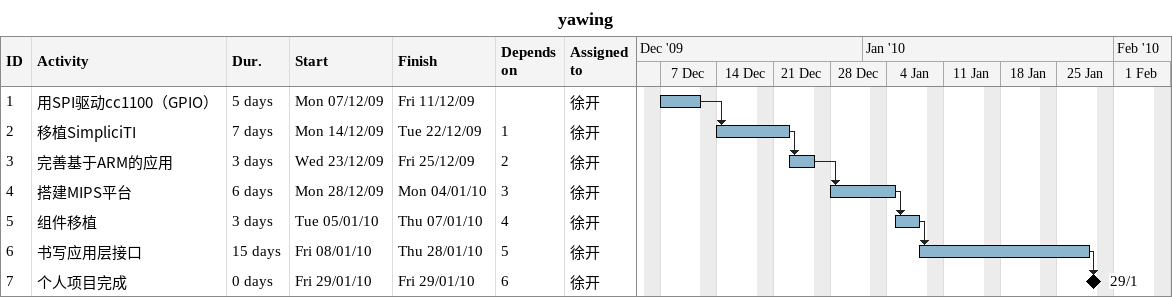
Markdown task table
yawing

| ID | Task | Duration | Start | Finish | Predecessors | Resources |
|---|---|---|---|---|---|---|
| 1 | 用SPI驱动cc1100（GPIO） | 5d | 2009-12-07 | 2009-12-11 |  | 徐开 |
| 2 | 移植SimpliciTI | 7d | 2009-12-14 | 2009-12-22 | 1 | 徐开 |
| 3 | 完善基于ARM的应用 | 3d | 2009-12-23 | 2009-12-25 | 2 | 徐开 |
| 4 | 搭建MIPS平台 | 6d | 2009-12-28 | 2010-01-04 | 3 | 徐开 |
| 5 | 组件移植 | 3d | 2010-01-05 | 2010-01-07 | 4 | 徐开 |
| 6 | 书写应用层接口 | 15d | 2010-01-08 | 2010-01-28 | 5 | 徐开 |
| 7 | 个人项目完成 | 0d | 2010-01-29 | 2010-01-29 | 6 | 徐开 |
